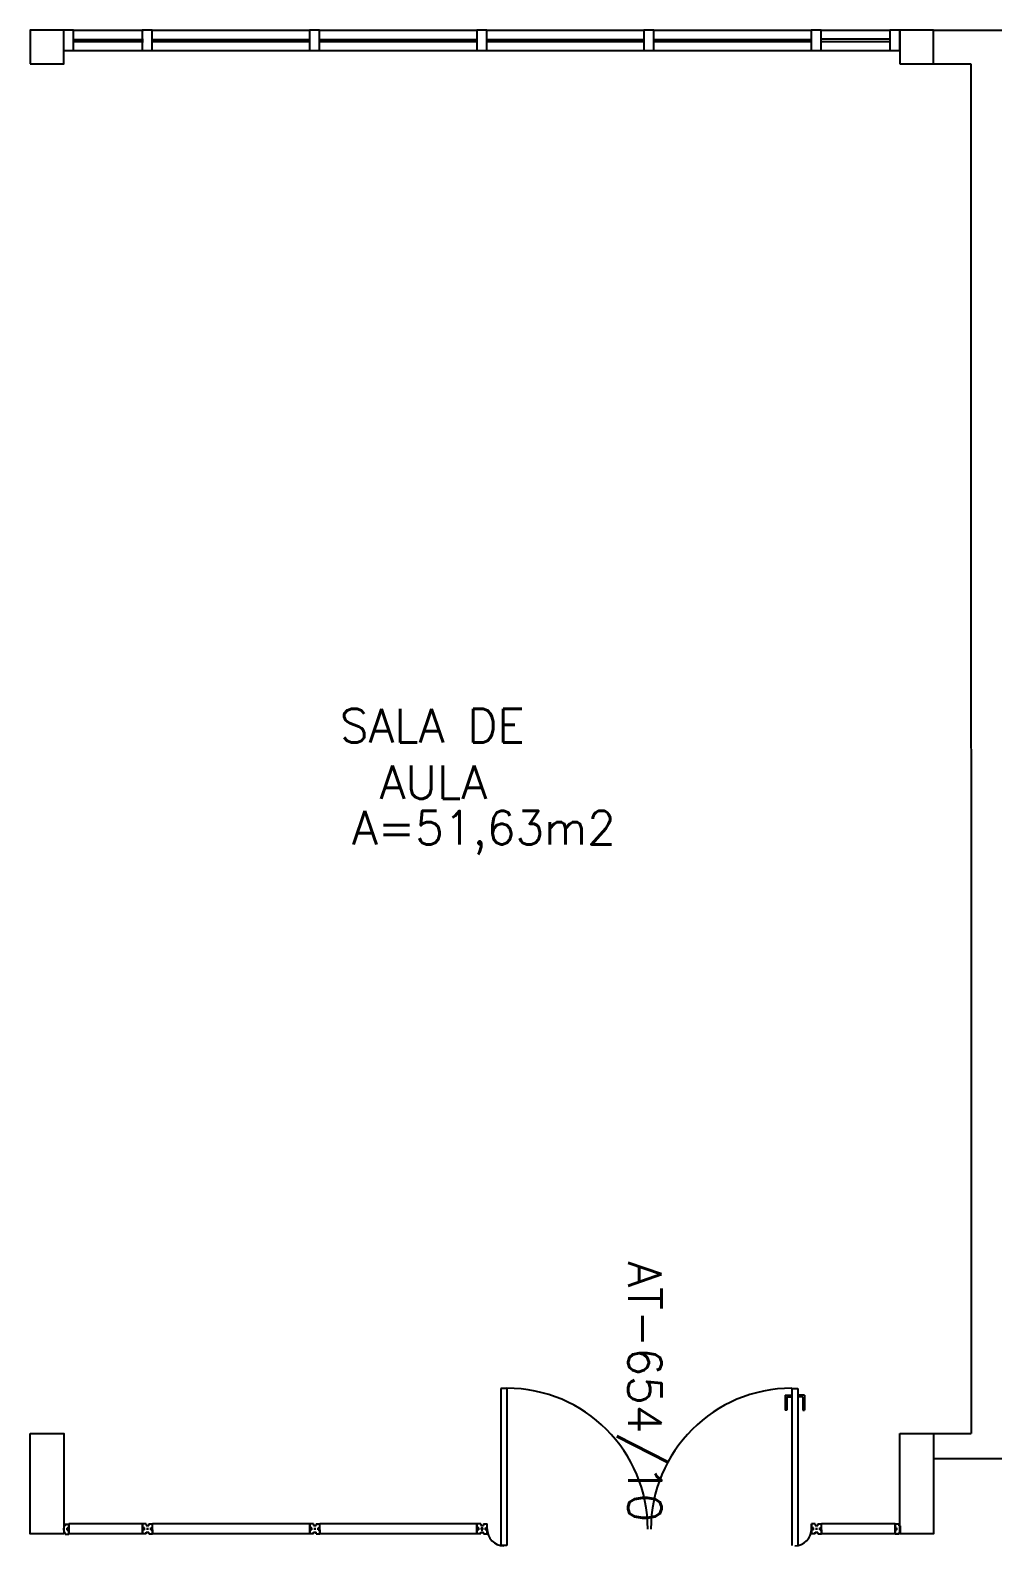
# Model space of a CAD drawing. Extents: x 34 to 586, y 527 to 658.
# Drawn here: x 217.38 to 223.13, y 550.58 to 559.64 of the extents above; entities that cross this region are included whole.
import ezdxf
from ezdxf.enums import TextEntityAlignment as Align

# ---------------------------------------------------------------- set-up
doc = ezdxf.new("R2010")
doc.units = 0
doc.header["$LTSCALE"] = 0.02
doc.header["$MEASUREMENT"] = 0
doc.linetypes.add('HIDDEN', pattern=[0.375, 0.25, -0.125])
doc.layers.get('0').update_dxf_attribs({"linetype": 'CONTINUOUS'})
for name, color, linetype in [('AR-DIV-EXI', 2, 'CONTINUOUS'), ('AR-EST-CNC', 3, 'CONTINUOUS'), ('AR-EST-CNC-CRT', 3, 'CONTINUOUS'), ('AR-POR-PRJ', 1, 'HIDDEN'), ('AR-REV', 2, 'CONTINUOUS'), ('BI-POR-EXI', 2, 'CONTINUOUS'), ('TEXTO', 2, 'CONTINUOUS'), ('TEXTO-ENDEREÇO', 2, 'CONTINUOUS'), ('ÁREA', 2, 'CONTINUOUS')]:
    doc.layers.add(name, color=color, linetype=linetype)
doc.styles.add('UNB-100', font='simplex.shx', dxfattribs={"height": 0.2})
doc.styles.add('UNB-100-1', font='simplex.shx', dxfattribs={"height": 0.2})

# ---------------------------------------------------------------- blocks, each defined once
blk = doc.blocks.new('ESQCIR-TTN')
for p, q in [((0, 0), (0, -0.12)), ((0.06, 0), (0, 0)), ((0.06, 0), (0.4773, 0)), ((0.06, -0.12), (0.06, 0)), ((0.53, 0), (0.47, 0)), ((0.47, 0), (0.47, -0.12)), ((0.53, 0), (1.4716, 0)), ((0.53, -0.12), (0.53, 0)), ((1.53, 0), (1.47, 0)), ((1.47, 0), (1.47, -0.12)), ((1.53, 0), (2.4716, 0)), ((1.53, -0.12), (1.53, 0)), ((2.53, 0), (2.47, 0)), ((2.47, 0), (2.47, -0.12)), ((2.53, 0), (3.4716, 0)), ((2.53, -0.12), (2.53, 0)), ((3.53, 0), (3.47, 0)), ((3.47, 0), (3.47, -0.12)), ((3.53, 0), (4.4716, 0)), ((3.53, -0.12), (3.53, 0)), ((4.53, 0), (4.47, 0)), ((4.47, 0), (4.47, -0.12)), ((4.53, 0), (4.9408, 0)), ((4.53, -0.12), (4.53, 0)), ((4.9408, 0), (4.9408, -0.12)), ((5.0008, 0), (4.9408, 0)), ((5.0008, -0.12), (5.0008, 0)), ((0.06, -0.054), (0.4773, -0.054)), ((0.06, -0.066), (0.4773, -0.066)), ((0.53, -0.054), (1.4716, -0.054)), ((0.53, -0.066), (1.4716, -0.066)), ((1.53, -0.054), (2.4716, -0.054)), ((1.53, -0.066), (2.4716, -0.066)), ((2.53, -0.054), (3.4716, -0.054)), ((2.53, -0.066), (3.4716, -0.066)), ((3.53, -0.054), (4.4716, -0.054)), ((3.53, -0.066), (4.4716, -0.066)), ((4.53, -0.05), (4.9408, -0.05)), ((4.53, -0.066), (4.9408, -0.066)), ((0, -0.12), (0.06, -0.12)), ((0.06, -0.12), (0.4773, -0.12)), ((0.47, -0.12), (0.53, -0.12)), ((0.53, -0.12), (1.4716, -0.12)), ((1.47, -0.12), (1.53, -0.12)), ((1.53, -0.12), (2.4716, -0.12)), ((2.47, -0.12), (2.53, -0.12)), ((2.53, -0.12), (3.4716, -0.12)), ((3.47, -0.12), (3.53, -0.12)), ((3.53, -0.12), (4.4716, -0.12)), ((4.47, -0.12), (4.53, -0.12)), ((4.53, -0.12), (4.9408, -0.12)), ((4.9408, -0.12), (5.0008, -0.12))]:
    blk.add_line(p, q)
blk = doc.blocks.new('PDVDP-TTN')
at = {"color": 2}
for p, q in [((0.1125, 0.84), (0.1125, -0.1)), ((0.1475, 0.84), (0.1125, 0.84)), ((0.1475, 0.84), (0.1475, -0.1)), ((1.8533, 0.84), (1.8883, 0.84)), ((1.8533, 0.84), (1.8533, -0.1)), ((1.8883, 0.84), (1.8883, -0.1)), ((0.0089, 0), (-0.0089, 0)), ((0, -0.0125), (0, 0.0101)), ((0.1475, -0.1), (0.1125, -0.1))]:
    blk.add_line(p, q, dxfattribs=at)
at = {"color": 1}
for centre, radius, start, end in [((0.1481, -0.0025), 0.8432, 0, 90), ((1.8527, -0.0025), 0.8432, 90, 180), ((0.1308, 0), 0.1008, 180, 270), ((1.8699, 0), 0.1008, 270, 0)]:
    blk.add_arc(centre, radius, start, end, dxfattribs=at)

msp = doc.modelspace()

# ---------------------------------------------------------------- linework, layer by layer
at = {"layer": 'AR-DIV-EXI'}
for p, q in [((217.571, 550.6827), (217.5812, 550.6827)), ((217.571, 550.6827), (217.5812, 550.6827)), ((217.571, 550.6816), (217.5812, 550.6816)), ((217.571, 550.6816), (217.5812, 550.6816)), ((217.5761, 550.7016), (217.5841, 550.7016)), ((217.5761, 550.7016), (217.5761, 550.6808)), ((217.5761, 550.7016), (217.5841, 550.7016)), ((217.5761, 550.7016), (217.5761, 550.6808)), ((217.5761, 550.6878), (217.5761, 550.6776)), ((217.5761, 550.6878), (217.5761, 550.6776)), ((217.5761, 550.6867), (217.5761, 550.6765)), ((217.5761, 550.6867), (217.5761, 550.6765)), ((217.5761, 550.6808), (217.5761, 550.6616)), ((217.5761, 550.6808), (217.5761, 550.6616)), ((217.5841, 550.6616), (217.5761, 550.6616)), ((217.5841, 550.6616), (217.5761, 550.6616)), ((217.5841, 550.7116), (217.6061, 550.7116)), ((217.5841, 550.7116), (217.5841, 550.7016)), ((217.5841, 550.7116), (217.6061, 550.7116)), ((217.5841, 550.7116), (217.5841, 550.7016)), ((217.5841, 550.6516), (217.5841, 550.6616)), ((217.5841, 550.6516), (217.5841, 550.6616)), ((217.5841, 550.6516), (217.6061, 550.6516)), ((217.5841, 550.6516), (217.6061, 550.6516)), ((217.5966, 550.6887), (217.6061, 550.6887)), ((217.5966, 550.6887), (217.5966, 550.6767)), ((217.5966, 550.6887), (217.6061, 550.6887)), ((217.5966, 550.6887), (217.5966, 550.6767)), ((217.5966, 550.6876), (217.6061, 550.6876)), ((217.5966, 550.6756), (217.5966, 550.6876)), ((217.5966, 550.6876), (217.6061, 550.6876)), ((217.5966, 550.6756), (217.5966, 550.6876)), ((217.5966, 550.6856), (217.5966, 550.6776)), ((217.5966, 550.6856), (217.5966, 550.6776)), ((217.5966, 550.6767), (217.6061, 550.6767)), ((217.5966, 550.6767), (217.6061, 550.6767)), ((217.5966, 550.6756), (217.6061, 550.6756)), ((217.5966, 550.6756), (217.6061, 550.6756)), ((217.5986, 550.6876), (217.6031, 550.6876)), ((217.5986, 550.6876), (217.6031, 550.6876)), ((217.5986, 550.6756), (217.6031, 550.6756)), ((217.5986, 550.6756), (217.6031, 550.6756)), ((217.6061, 550.7127), (217.6061, 550.6917)), ((217.6061, 550.6527), (217.6061, 550.7127)), ((217.6061, 550.7127), (217.6061, 550.6917)), ((217.6061, 550.6527), (217.6061, 550.7127)), ((217.6061, 550.7116), (217.6061, 550.6516)), ((217.6061, 550.7116), (217.6061, 550.6516)), ((217.6061, 550.6917), (217.6061, 550.7097)), ((217.6061, 550.6917), (217.6061, 550.7097)), ((217.6061, 550.6906), (217.6061, 550.7086)), ((217.6061, 550.6906), (217.6061, 550.7086)), ((217.6061, 550.6777), (217.6061, 550.6877)), ((217.6061, 550.6777), (217.6061, 550.6877)), ((217.6061, 550.6866), (217.6061, 550.6766)), ((217.6061, 550.6866), (217.6061, 550.6766)), ((217.6061, 550.6737), (217.6061, 550.6557)), ((217.6061, 550.6737), (217.6061, 550.6557)), ((217.6061, 550.6726), (217.6061, 550.6546)), ((217.6061, 550.6726), (217.6061, 550.6546)), ((218.047, 550.7127), (217.607, 550.7127)), ((218.047, 550.7127), (217.607, 550.7127)), ((218.047, 550.6527), (217.607, 550.6527)), ((218.047, 550.6527), (217.607, 550.6527)), ((218.069, 550.7127), (218.047, 550.7127)), ((218.047, 550.7127), (218.047, 550.6887)), ((218.047, 550.6527), (218.047, 550.7127)), ((218.047, 550.7127), (218.047, 550.6917)), ((218.069, 550.7127), (218.047, 550.7127)), ((218.047, 550.7127), (218.047, 550.6887)), ((218.047, 550.6527), (218.047, 550.7127)), ((218.047, 550.7127), (218.047, 550.6917)), ((218.047, 550.6917), (218.047, 550.7097)), ((218.047, 550.6917), (218.047, 550.7097)), ((218.0585, 550.6887), (218.047, 550.6887)), ((218.0565, 550.6887), (218.047, 550.6887)), ((218.0585, 550.6887), (218.047, 550.6887)), ((218.0565, 550.6887), (218.047, 550.6887)), ((218.047, 550.6777), (218.047, 550.6877)), ((218.047, 550.6777), (218.047, 550.6877)), ((218.047, 550.6527), (218.047, 550.6767)), ((218.0585, 550.6767), (218.047, 550.6767)), ((218.0565, 550.6767), (218.047, 550.6767)), ((218.047, 550.6527), (218.047, 550.6767)), ((218.0585, 550.6767), (218.047, 550.6767)), ((218.0565, 550.6767), (218.047, 550.6767)), ((218.047, 550.6737), (218.047, 550.6557)), ((218.047, 550.6737), (218.047, 550.6557)), ((218.069, 550.6527), (218.047, 550.6527)), ((218.069, 550.6527), (218.047, 550.6527)), ((218.0565, 550.6887), (218.0565, 550.6767)), ((218.0565, 550.6887), (218.0565, 550.6767)), ((218.0585, 550.6767), (218.0585, 550.6887)), ((218.0585, 550.6767), (218.0585, 550.6887)), ((218.069, 550.7127), (218.069, 550.7027)), ((218.069, 550.7127), (218.069, 550.7027)), ((218.069, 550.7027), (218.085, 550.7027)), ((218.069, 550.7027), (218.085, 550.7027)), ((218.069, 550.6627), (218.085, 550.6627)), ((218.069, 550.6527), (218.069, 550.6627)), ((218.069, 550.6627), (218.085, 550.6627)), ((218.069, 550.6527), (218.069, 550.6627)), ((218.0719, 550.6827), (218.0821, 550.6827)), ((218.0821, 550.6827), (218.0719, 550.6827)), ((218.0719, 550.6827), (218.0821, 550.6827)), ((218.0821, 550.6827), (218.0719, 550.6827)), ((218.0719, 550.6827), (218.0821, 550.6827)), ((218.0821, 550.6827), (218.0719, 550.6827)), ((218.0719, 550.6827), (218.0821, 550.6827)), ((218.0821, 550.6827), (218.0719, 550.6827)), ((218.077, 550.6878), (218.077, 550.6776)), ((218.077, 550.6776), (218.077, 550.6878)), ((218.077, 550.6878), (218.077, 550.6776)), ((218.077, 550.6878), (218.077, 550.6776)), ((218.077, 550.6776), (218.077, 550.6878)), ((218.077, 550.6878), (218.077, 550.6776)), ((218.085, 550.7127), (218.107, 550.7127)), ((218.085, 550.7127), (218.085, 550.7027)), ((218.085, 550.7127), (218.107, 550.7127)), ((218.085, 550.7127), (218.085, 550.7027)), ((218.085, 550.6527), (218.085, 550.6627)), ((218.085, 550.6527), (218.085, 550.6627)), ((218.085, 550.6527), (218.107, 550.6527)), ((218.085, 550.6527), (218.107, 550.6527)), ((218.0975, 550.6887), (218.107, 550.6887)), ((218.0975, 550.6887), (218.0975, 550.6767)), ((218.0975, 550.6767), (218.0975, 550.6887)), ((218.0975, 550.6887), (218.107, 550.6887)), ((218.0975, 550.6887), (218.107, 550.6887)), ((218.0975, 550.6887), (218.0975, 550.6767)), ((218.0975, 550.6767), (218.0975, 550.6887)), ((218.0975, 550.6887), (218.107, 550.6887)), ((218.0975, 550.6767), (218.107, 550.6767)), ((218.0975, 550.6767), (218.107, 550.6767)), ((218.0975, 550.6767), (218.107, 550.6767)), ((218.0975, 550.6767), (218.107, 550.6767)), ((218.107, 550.6527), (218.107, 550.7127)), ((218.107, 550.6887), (218.107, 550.7127)), ((219.047, 550.7127), (218.107, 550.7127)), ((218.107, 550.6527), (218.107, 550.7127)), ((218.107, 550.6887), (218.107, 550.7127)), ((219.047, 550.7127), (218.107, 550.7127)), ((218.107, 550.6777), (218.107, 550.6877)), ((218.107, 550.6777), (218.107, 550.6877)), ((218.107, 550.6767), (218.107, 550.6527)), ((218.107, 550.6767), (218.107, 550.6527)), ((219.047, 550.6527), (218.107, 550.6527)), ((219.047, 550.6527), (218.107, 550.6527)), ((219.069, 550.7127), (219.047, 550.7127)), ((219.047, 550.7127), (219.047, 550.6887)), ((219.047, 550.7127), (219.047, 550.6917)), ((219.047, 550.6527), (219.047, 550.7127)), ((219.069, 550.7127), (219.047, 550.7127)), ((219.047, 550.7127), (219.047, 550.6887)), ((219.047, 550.7127), (219.047, 550.6917)), ((219.047, 550.6527), (219.047, 550.7127)), ((219.047, 550.6917), (219.047, 550.7097)), ((219.047, 550.6917), (219.047, 550.7097)), ((219.0585, 550.6887), (219.047, 550.6887)), ((219.0565, 550.6887), (219.047, 550.6887)), ((219.0585, 550.6887), (219.047, 550.6887)), ((219.0565, 550.6887), (219.047, 550.6887)), ((219.047, 550.6777), (219.047, 550.6877)), ((219.047, 550.6777), (219.047, 550.6877)), ((219.047, 550.6527), (219.047, 550.6767)), ((219.0585, 550.6767), (219.047, 550.6767)), ((219.0565, 550.6767), (219.047, 550.6767)), ((219.047, 550.6527), (219.047, 550.6767)), ((219.0585, 550.6767), (219.047, 550.6767)), ((219.0565, 550.6767), (219.047, 550.6767)), ((219.047, 550.6737), (219.047, 550.6557)), ((219.047, 550.6737), (219.047, 550.6557)), ((219.069, 550.6527), (219.047, 550.6527)), ((219.069, 550.6527), (219.047, 550.6527)), ((219.0565, 550.6887), (219.0565, 550.6767)), ((219.0565, 550.6887), (219.0565, 550.6767)), ((219.0585, 550.6767), (219.0585, 550.6887)), ((219.0585, 550.6767), (219.0585, 550.6887)), ((219.069, 550.7127), (219.069, 550.7027)), ((219.069, 550.7127), (219.069, 550.7027)), ((219.069, 550.7027), (219.085, 550.7027)), ((219.069, 550.7027), (219.085, 550.7027)), ((219.069, 550.6627), (219.085, 550.6627)), ((219.069, 550.6527), (219.069, 550.6627)), ((219.069, 550.6627), (219.085, 550.6627)), ((219.069, 550.6527), (219.069, 550.6627)), ((219.0719, 550.6827), (219.0821, 550.6827)), ((219.0821, 550.6827), (219.0719, 550.6827)), ((219.0719, 550.6827), (219.0821, 550.6827)), ((219.0821, 550.6827), (219.0719, 550.6827)), ((219.0719, 550.6827), (219.0821, 550.6827)), ((219.0821, 550.6827), (219.0719, 550.6827)), ((219.0719, 550.6827), (219.0821, 550.6827)), ((219.0821, 550.6827), (219.0719, 550.6827)), ((219.077, 550.6878), (219.077, 550.6776)), ((219.077, 550.6776), (219.077, 550.6878)), ((219.077, 550.6878), (219.077, 550.6776)), ((219.077, 550.6878), (219.077, 550.6776)), ((219.077, 550.6776), (219.077, 550.6878)), ((219.077, 550.6878), (219.077, 550.6776)), ((219.085, 550.7127), (219.107, 550.7127)), ((219.085, 550.7127), (219.085, 550.7027)), ((219.085, 550.7127), (219.107, 550.7127)), ((219.085, 550.7127), (219.085, 550.7027)), ((219.085, 550.6527), (219.085, 550.6627)), ((219.085, 550.6527), (219.085, 550.6627)), ((219.085, 550.6527), (219.107, 550.6527)), ((219.085, 550.6527), (219.107, 550.6527)), ((219.0975, 550.6887), (219.107, 550.6887)), ((219.0975, 550.6887), (219.0975, 550.6767)), ((219.0975, 550.6767), (219.0975, 550.6887)), ((219.0975, 550.6887), (219.107, 550.6887)), ((219.0975, 550.6887), (219.107, 550.6887)), ((219.0975, 550.6887), (219.0975, 550.6767)), ((219.0975, 550.6767), (219.0975, 550.6887)), ((219.0975, 550.6887), (219.107, 550.6887)), ((219.0975, 550.6767), (219.107, 550.6767)), ((219.0975, 550.6767), (219.107, 550.6767)), ((219.0975, 550.6767), (219.107, 550.6767)), ((219.0975, 550.6767), (219.107, 550.6767)), ((219.107, 550.6527), (219.107, 550.7127)), ((219.107, 550.6887), (219.107, 550.7127)), ((220.047, 550.7127), (219.107, 550.7127)), ((219.107, 550.6527), (219.107, 550.7127)), ((219.107, 550.6887), (219.107, 550.7127)), ((220.047, 550.7127), (219.107, 550.7127)), ((219.107, 550.6777), (219.107, 550.6877)), ((219.107, 550.6777), (219.107, 550.6877)), ((219.107, 550.6767), (219.107, 550.6527)), ((219.107, 550.6767), (219.107, 550.6527)), ((220.047, 550.6527), (219.107, 550.6527)), ((220.047, 550.6527), (219.107, 550.6527)), ((220.069, 550.7127), (220.047, 550.7127)), ((220.047, 550.7127), (220.047, 550.6887)), ((220.047, 550.7127), (220.047, 550.6917)), ((220.047, 550.6527), (220.047, 550.7127)), ((220.069, 550.7127), (220.047, 550.7127)), ((220.047, 550.7127), (220.047, 550.6887)), ((220.047, 550.7127), (220.047, 550.6917)), ((220.047, 550.6527), (220.047, 550.7127)), ((220.047, 550.6917), (220.047, 550.7097)), ((220.047, 550.6917), (220.047, 550.7097)), ((220.0585, 550.6887), (220.047, 550.6887)), ((220.0565, 550.6887), (220.047, 550.6887)), ((220.0585, 550.6887), (220.047, 550.6887)), ((220.0565, 550.6887), (220.047, 550.6887)), ((220.047, 550.6777), (220.047, 550.6877)), ((220.047, 550.6777), (220.047, 550.6877)), ((220.047, 550.6527), (220.047, 550.6767)), ((220.0585, 550.6767), (220.047, 550.6767)), ((220.0565, 550.6767), (220.047, 550.6767)), ((220.047, 550.6527), (220.047, 550.6767)), ((220.0585, 550.6767), (220.047, 550.6767)), ((220.0565, 550.6767), (220.047, 550.6767)), ((220.047, 550.6737), (220.047, 550.6557)), ((220.047, 550.6737), (220.047, 550.6557)), ((220.069, 550.6527), (220.047, 550.6527)), ((220.069, 550.6527), (220.047, 550.6527)), ((220.0565, 550.6887), (220.0565, 550.6767)), ((220.0565, 550.6887), (220.0565, 550.6767)), ((220.0585, 550.6767), (220.0585, 550.6887)), ((220.0585, 550.6767), (220.0585, 550.6887)), ((220.069, 550.7127), (220.069, 550.7027)), ((220.069, 550.7127), (220.069, 550.7027)), ((220.069, 550.7027), (220.085, 550.7027)), ((220.069, 550.7027), (220.085, 550.7027)), ((220.069, 550.6627), (220.085, 550.6627)), ((220.069, 550.6527), (220.069, 550.6627)), ((220.069, 550.6627), (220.085, 550.6627)), ((220.069, 550.6527), (220.069, 550.6627)), ((220.0719, 550.6827), (220.0821, 550.6827)), ((220.0821, 550.6827), (220.0719, 550.6827)), ((220.0719, 550.6827), (220.0821, 550.6827)), ((220.0821, 550.6827), (220.0719, 550.6827)), ((220.0719, 550.6827), (220.0821, 550.6827)), ((220.0821, 550.6827), (220.0719, 550.6827)), ((220.0719, 550.6827), (220.0821, 550.6827)), ((220.0821, 550.6827), (220.0719, 550.6827)), ((220.077, 550.6878), (220.077, 550.6776)), ((220.077, 550.6776), (220.077, 550.6878)), ((220.077, 550.6878), (220.077, 550.6776)), ((220.077, 550.6878), (220.077, 550.6776)), ((220.077, 550.6776), (220.077, 550.6878)), ((220.077, 550.6878), (220.077, 550.6776)), ((220.085, 550.7127), (220.107, 550.7127)), ((220.085, 550.7127), (220.085, 550.7027)), ((220.085, 550.7127), (220.107, 550.7127)), ((220.085, 550.7127), (220.085, 550.7027)), ((220.085, 550.6527), (220.085, 550.6627)), ((220.085, 550.6527), (220.085, 550.6627)), ((220.085, 550.6527), (220.107, 550.6527)), ((220.085, 550.6527), (220.107, 550.6527)), ((220.0975, 550.6887), (220.107, 550.6887)), ((220.0975, 550.6887), (220.0975, 550.6767)), ((220.0975, 550.6767), (220.0975, 550.6887)), ((220.0975, 550.6887), (220.107, 550.6887)), ((220.0975, 550.6887), (220.107, 550.6887)), ((220.0975, 550.6887), (220.0975, 550.6767)), ((220.0975, 550.6767), (220.0975, 550.6887)), ((220.0975, 550.6887), (220.107, 550.6887)), ((220.0975, 550.6767), (220.107, 550.6767)), ((220.0975, 550.6767), (220.107, 550.6767)), ((220.0975, 550.6767), (220.107, 550.6767)), ((220.0975, 550.6767), (220.107, 550.6767)), ((220.107, 550.6527), (220.107, 550.7127)), ((220.107, 550.6887), (220.107, 550.7127)), ((220.107, 550.6527), (220.107, 550.7127)), ((220.107, 550.6887), (220.107, 550.7127)), ((220.107, 550.6777), (220.107, 550.6877)), ((220.107, 550.6777), (220.107, 550.6877)), ((220.107, 550.6767), (220.107, 550.6527)), ((220.107, 550.6767), (220.107, 550.6527)), ((222.047, 550.7127), (222.047, 550.6917)), ((222.047, 550.6527), (222.047, 550.7127)), ((222.069, 550.7127), (222.047, 550.7127)), ((222.047, 550.7127), (222.047, 550.6887)), ((222.047, 550.7127), (222.047, 550.6917)), ((222.047, 550.6527), (222.047, 550.7127)), ((222.069, 550.7127), (222.047, 550.7127)), ((222.047, 550.7127), (222.047, 550.6887)), ((222.047, 550.6917), (222.047, 550.7097)), ((222.047, 550.6917), (222.047, 550.7097)), ((222.0565, 550.6887), (222.047, 550.6887)), ((222.0585, 550.6887), (222.047, 550.6887)), ((222.0565, 550.6887), (222.047, 550.6887)), ((222.0585, 550.6887), (222.047, 550.6887)), ((222.047, 550.6777), (222.047, 550.6877)), ((222.047, 550.6777), (222.047, 550.6877)), ((222.0565, 550.6767), (222.047, 550.6767)), ((222.047, 550.6527), (222.047, 550.6767)), ((222.0585, 550.6767), (222.047, 550.6767)), ((222.0565, 550.6767), (222.047, 550.6767)), ((222.047, 550.6527), (222.047, 550.6767)), ((222.0585, 550.6767), (222.047, 550.6767)), ((222.047, 550.6737), (222.047, 550.6557)), ((222.047, 550.6737), (222.047, 550.6557)), ((222.069, 550.6527), (222.047, 550.6527)), ((222.069, 550.6527), (222.047, 550.6527)), ((222.0565, 550.6887), (222.0565, 550.6767)), ((222.0565, 550.6887), (222.0565, 550.6767)), ((222.0585, 550.6767), (222.0585, 550.6887)), ((222.0585, 550.6767), (222.0585, 550.6887)), ((222.069, 550.7127), (222.069, 550.7027)), ((222.069, 550.7127), (222.069, 550.7027)), ((222.069, 550.7027), (222.085, 550.7027)), ((222.069, 550.7027), (222.085, 550.7027)), ((222.069, 550.6627), (222.085, 550.6627)), ((222.069, 550.6527), (222.069, 550.6627)), ((222.069, 550.6627), (222.085, 550.6627)), ((222.069, 550.6527), (222.069, 550.6627)), ((222.0821, 550.6827), (222.0719, 550.6827)), ((222.0719, 550.6827), (222.0821, 550.6827)), ((222.0821, 550.6827), (222.0719, 550.6827)), ((222.0719, 550.6827), (222.0821, 550.6827)), ((222.0821, 550.6827), (222.0719, 550.6827)), ((222.0719, 550.6827), (222.0821, 550.6827)), ((222.0821, 550.6827), (222.0719, 550.6827)), ((222.0719, 550.6827), (222.0821, 550.6827)), ((222.077, 550.6878), (222.077, 550.6776)), ((222.077, 550.6878), (222.077, 550.6776)), ((222.077, 550.6776), (222.077, 550.6878)), ((222.077, 550.6878), (222.077, 550.6776)), ((222.077, 550.6878), (222.077, 550.6776)), ((222.077, 550.6776), (222.077, 550.6878)), ((222.085, 550.7127), (222.107, 550.7127)), ((222.085, 550.7127), (222.085, 550.7027)), ((222.085, 550.7127), (222.107, 550.7127)), ((222.085, 550.7127), (222.085, 550.7027)), ((222.085, 550.6527), (222.085, 550.6627)), ((222.085, 550.6527), (222.085, 550.6627)), ((222.085, 550.6527), (222.107, 550.6527)), ((222.085, 550.6527), (222.107, 550.6527)), ((222.0975, 550.6887), (222.107, 550.6887)), ((222.0975, 550.6887), (222.0975, 550.6767)), ((222.0975, 550.6767), (222.0975, 550.6887)), ((222.0975, 550.6887), (222.107, 550.6887)), ((222.0975, 550.6887), (222.107, 550.6887)), ((222.0975, 550.6887), (222.0975, 550.6767)), ((222.0975, 550.6767), (222.0975, 550.6887)), ((222.0975, 550.6887), (222.107, 550.6887)), ((222.0975, 550.6767), (222.107, 550.6767)), ((222.0975, 550.6767), (222.107, 550.6767)), ((222.0975, 550.6767), (222.107, 550.6767)), ((222.0975, 550.6767), (222.107, 550.6767)), ((222.5467, 550.7127), (222.107, 550.7127)), ((222.107, 550.6527), (222.107, 550.7127)), ((222.107, 550.6887), (222.107, 550.7127)), ((222.5467, 550.7127), (222.107, 550.7127)), ((222.107, 550.6527), (222.107, 550.7127)), ((222.107, 550.6887), (222.107, 550.7127)), ((222.107, 550.6777), (222.107, 550.6877)), ((222.107, 550.6777), (222.107, 550.6877)), ((222.107, 550.6767), (222.107, 550.6527)), ((222.107, 550.6767), (222.107, 550.6527)), ((222.5467, 550.6527), (222.107, 550.6527)), ((222.5467, 550.6527), (222.107, 550.6527)), ((222.5467, 550.6527), (222.5467, 550.7127)), ((222.5467, 550.7127), (222.5467, 550.6917)), ((222.5467, 550.6527), (222.5467, 550.7127)), ((222.5467, 550.7127), (222.5467, 550.6917)), ((222.5467, 550.7116), (222.5467, 550.6516)), ((222.5687, 550.7116), (222.5467, 550.7116)), ((222.5467, 550.7116), (222.5467, 550.6516)), ((222.5687, 550.7116), (222.5467, 550.7116)), ((222.5467, 550.6917), (222.5467, 550.7097)), ((222.5467, 550.6917), (222.5467, 550.7097)), ((222.5467, 550.6906), (222.5467, 550.7086)), ((222.5467, 550.6906), (222.5467, 550.7086)), ((222.5562, 550.6887), (222.5467, 550.6887)), ((222.5562, 550.6887), (222.5467, 550.6887)), ((222.5467, 550.6777), (222.5467, 550.6877)), ((222.5467, 550.6777), (222.5467, 550.6877)), ((222.5562, 550.6876), (222.5467, 550.6876)), ((222.5562, 550.6876), (222.5467, 550.6876)), ((222.5467, 550.6866), (222.5467, 550.6766)), ((222.5467, 550.6866), (222.5467, 550.6766)), ((222.5562, 550.6767), (222.5467, 550.6767)), ((222.5562, 550.6767), (222.5467, 550.6767)), ((222.5562, 550.6756), (222.5467, 550.6756)), ((222.5562, 550.6756), (222.5467, 550.6756)), ((222.5467, 550.6737), (222.5467, 550.6557)), ((222.5467, 550.6737), (222.5467, 550.6557)), ((222.5467, 550.6726), (222.5467, 550.6546)), ((222.5467, 550.6726), (222.5467, 550.6546)), ((222.5687, 550.6516), (222.5467, 550.6516)), ((222.5687, 550.6516), (222.5467, 550.6516)), ((222.5542, 550.6876), (222.5497, 550.6876)), ((222.5542, 550.6876), (222.5497, 550.6876)), ((222.5542, 550.6756), (222.5497, 550.6756)), ((222.5542, 550.6756), (222.5497, 550.6756)), ((222.5562, 550.6887), (222.5562, 550.6767)), ((222.5562, 550.6887), (222.5562, 550.6767)), ((222.5562, 550.6756), (222.5562, 550.6876)), ((222.5562, 550.6756), (222.5562, 550.6876)), ((222.5562, 550.6856), (222.5562, 550.6776)), ((222.5562, 550.6856), (222.5562, 550.6776)), ((222.5687, 550.7116), (222.5687, 550.7016)), ((222.5687, 550.7116), (222.5687, 550.7016)), ((222.5767, 550.7016), (222.5687, 550.7016)), ((222.5767, 550.7016), (222.5687, 550.7016)), ((222.5687, 550.6616), (222.5767, 550.6616)), ((222.5687, 550.6516), (222.5687, 550.6616)), ((222.5687, 550.6616), (222.5767, 550.6616)), ((222.5687, 550.6516), (222.5687, 550.6616)), ((222.5818, 550.6827), (222.5716, 550.6827)), ((222.5818, 550.6827), (222.5716, 550.6827)), ((222.5818, 550.6816), (222.5716, 550.6816)), ((222.5818, 550.6816), (222.5716, 550.6816)), ((222.5767, 550.7016), (222.5767, 550.6808)), ((222.5767, 550.7016), (222.5767, 550.6808)), ((222.5767, 550.6878), (222.5767, 550.6776)), ((222.5767, 550.6878), (222.5767, 550.6776)), ((222.5767, 550.6867), (222.5767, 550.6765)), ((222.5767, 550.6867), (222.5767, 550.6765)), ((222.5767, 550.6808), (222.5767, 550.6616)), ((222.5767, 550.6808), (222.5767, 550.6616))]:
    msp.add_line(p, q, dxfattribs=at)
at = {"layer": 'AR-EST-CNC'}
for points in [[(217.3761, 559.443), (217.5761, 559.443), (217.5761, 559.643), (217.3761, 559.643)], [(222.5761, 559.443), (222.7761, 559.443), (222.7761, 559.643), (222.5761, 559.643)]]:
    msp.add_lwpolyline(points, close=True, dxfattribs=at)
at = {"layer": 'AR-EST-CNC-CRT'}
for points in [[(217.3761, 551.253), (217.5761, 551.253), (217.5761, 550.653), (217.3761, 550.653)], [(222.5761, 551.253), (222.7761, 551.253), (222.7761, 550.653), (222.5761, 550.653)]]:
    msp.add_lwpolyline(points, close=True, dxfattribs=at)
at = {"layer": 'AR-POR-PRJ', "linetype": 'Continuous'}
for p, q in [((221.8902, 551.4827), (221.8902, 551.3927)), ((221.8902, 551.4827), (221.9302, 551.4827)), ((221.8902, 551.4827), (221.8902, 551.3927)), ((221.8902, 551.4827), (221.9302, 551.4827)), ((221.9002, 551.4727), (221.9002, 551.3927)), ((221.9002, 551.4727), (221.9302, 551.4727)), ((221.9002, 551.4727), (221.9002, 551.3927)), ((221.9002, 551.4727), (221.9302, 551.4727)), ((222.0053, 551.4827), (221.9652, 551.4827)), ((222.0053, 551.4827), (221.9652, 551.4827)), ((221.9953, 551.4727), (221.9652, 551.4727)), ((221.9953, 551.4727), (221.9652, 551.4727)), ((221.9953, 551.4727), (221.9953, 551.3927)), ((221.9953, 551.4727), (221.9953, 551.3927)), ((222.0053, 551.4827), (222.0053, 551.3927)), ((222.0053, 551.4827), (222.0053, 551.3927)), ((221.9002, 551.3927), (221.8903, 551.3927)), ((221.9002, 551.3927), (221.8903, 551.3927)), ((221.9953, 551.3927), (222.0051, 551.3927)), ((221.9953, 551.3927), (222.0051, 551.3927))]:
    msp.add_line(p, q, dxfattribs=at)
at = {"layer": 'AR-REV'}
for p, q in [((222.774, 559.643), (223.3761, 559.643)), ((222.774, 559.443), (223, 559.443)), ((223, 559.443), (223.0021, 551.253)), ((222.7761, 551.253), (223.0021, 551.253)), ((222.7761, 551.103), (223.3761, 551.103))]:
    msp.add_line(p, q, dxfattribs=at)

# ---------------------------------------------------------------- block references
at = {"layer": 'BI-POR-EXI'}
for name, p in [('ESQCIR-TTN', (217.5752, 559.643)), ('PDVDP-TTN', (220.077, 550.6827)), ('PDVDP-TTN', (220.077, 550.6827))]:
    msp.add_blockref(name, p, dxfattribs=at)

# ---------------------------------------------------------------- texts
at = {"layer": 'TEXTO', "style": 'UNB-100'}
for s, p in [('SALA DE ', (219.2273, 555.3854)), ('AULA', (219.465, 555.0476))]:
    msp.add_text(s, height=0.2, dxfattribs=at).set_placement(p)
at = {"layer": 'TEXTO-ENDEREÇO', "style": 'UNB-100-1'}
msp.add_text('AT-654/10', height=0.2, rotation=270, dxfattribs=at).set_placement((220.95, 552.2823))
msp.add_text('AT-654/10', height=0.2, rotation=270, dxfattribs=at).set_placement((220.95, 552.2823))
at = {"layer": 'ÁREA', "style": 'UNB-100'}
msp.add_text('A=51,63m2', height=0.2, dxfattribs=at).set_placement((220.0884, 554.7751), align=Align.CENTER)

doc.saveas('drawing.dxf')
